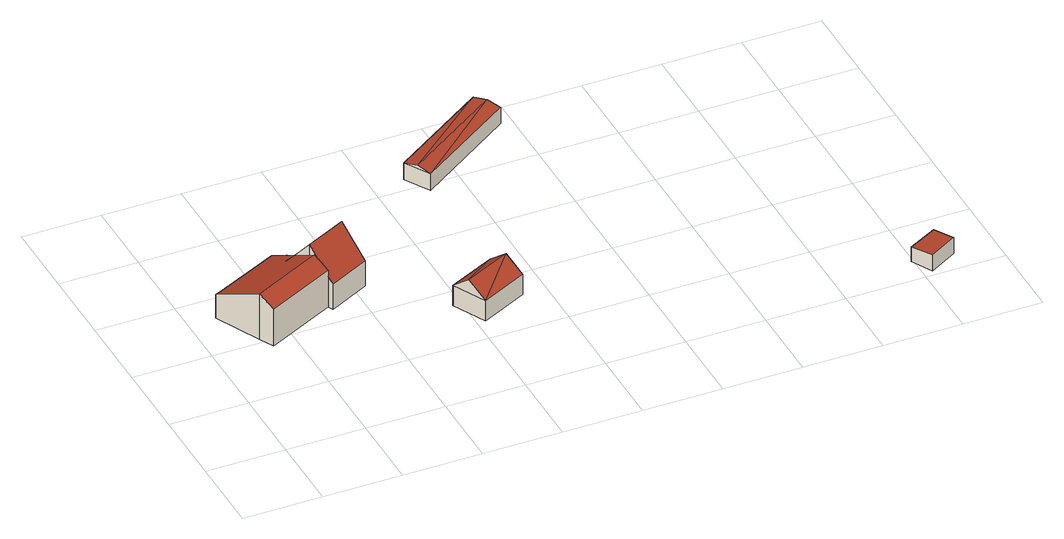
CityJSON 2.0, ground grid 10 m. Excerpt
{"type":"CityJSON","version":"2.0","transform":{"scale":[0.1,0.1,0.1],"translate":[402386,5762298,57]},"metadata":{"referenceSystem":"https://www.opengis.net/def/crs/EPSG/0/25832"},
"CityObjects":{
"building1":{"type":"Building","attributes":{"Gemeindeschluessel":"05515000","Geometrietyp2DReferenz":"3000","function":"31001_1000"},"address":[{"country":"Germany","locality":"Münster","thoroughfareNumber":"702","thoroughfareName":"Gasselstiege"}],"children":["building1-1","building1-2"]},
"building1-1":{"type":"BuildingPart","attributes":{"roofType":"3100","measuredHeight":7.46},"parents":["building1"],"geometry":[{"type":"Solid","lod":"2","boundaries":[[[[0,1,2,3]],[[4,5,1,0]],[[6,7,5,4]],[[8,9,7,6]],[[10,11,9,8]],[[12,13,11,10]],[[4,0,3,14,15,6]],[[16,12,10,8,6,15]],[[17,18,2,1,5,7,9,11,13]],[[19,16,15,20]],[[17,19,20,18]],[[13,12,16,19,17]],[[20,15,14]],[[20,14,3,2,18]]]],"semantics":{"surfaces":[{"type":"WallSurface"},{"type":"RoofSurface"},{"type":"GroundSurface"},{"type":"ClosureSurface"}],"values":[[0,0,0,0,0,0,1,1,2,0,3,3,0,3]]}}]},
"building1-2":{"type":"BuildingPart","attributes":{"roofType":"3100","measuredHeight":6.36},"parents":["building1"],"geometry":[{"type":"Solid","lod":"2","boundaries":[[[[21,22,23,24]],[[25,26,22,21]],[[27,28,26,25]],[[29,30,28,27]],[[31,1,30,29]],[[32,3,2,1,31]],[[13,12,33]],[[24,23,13,33]],[[20,14,32,31,29,27,25,21,19]],[[24,33,16,19,21]],[[22,26,28,30,1,2,18,17,13,23]],[[3,32,14]],[[18,20,19,17]],[[2,3,14,20,18]],[[12,16,33]],[[19,16,12,13,17]]]],"semantics":{"surfaces":[{"type":"WallSurface"},{"type":"RoofSurface"},{"type":"GroundSurface"},{"type":"ClosureSurface"}],"values":[[0,0,0,0,0,0,0,0,1,1,2,0,3,3,0,3]]}}]},
"building2":{"type":"Building","attributes":{"Gemeindeschluessel":"05515000","Geometrietyp2DReferenz":"3000","function":"31001_2460","roofType":"3100","measuredHeight":4.55},"geometry":[{"type":"Solid","lod":"2","boundaries":[[[[34,35,36,37]],[[38,39,35,34]],[[40,41,39,38]],[[37,36,41,40]],[[34,42,38]],[[40,43,37]],[[43,42,34]],[[34,37,43]],[[40,38,42]],[[42,43,40]],[[35,39,41,36]]]],"semantics":{"surfaces":[{"type":"WallSurface"},{"type":"RoofSurface"},{"type":"GroundSurface"}],"values":[[0,0,0,0,0,0,1,1,1,1,2]]}}]},
"building3":{"type":"Building","attributes":{"Gemeindeschluessel":"05515000","Geometrietyp2DReferenz":"3000","function":"31001_2700","roofType":"3100","measuredHeight":2.72},"geometry":[{"type":"Solid","lod":"2","boundaries":[[[[44,45,46,47]],[[48,49,45,44]],[[50,51,49,48]],[[47,46,51,50]],[[44,52,48]],[[50,53,47]],[[53,52,44]],[[44,47,53]],[[50,48,52]],[[52,53,50]],[[45,49,51,46]]]],"semantics":{"surfaces":[{"type":"WallSurface"},{"type":"RoofSurface"},{"type":"GroundSurface"}],"values":[[0,0,0,0,0,0,1,1,1,1,2]]}}]},
"building4":{"type":"Building","attributes":{"Gemeindeschluessel":"05515000","Geometrietyp2DReferenz":"3000","function":"31001_2700","roofType":"2100","measuredHeight":2.21},"geometry":[{"type":"Solid","lod":"2","boundaries":[[[[54,55,56,57]],[[58,59,55,54]],[[60,61,59,58]],[[57,56,61,60]],[[58,54,57,60]],[[55,59,61,56]]]],"semantics":{"surfaces":[{"type":"WallSurface"},{"type":"RoofSurface"},{"type":"GroundSurface"}],"values":[[0,0,0,0,1,2]]}}]}
},
"vertices":[
[109,234,83],[109,234,48],[108,234,48],[108,234,83],[160,258,83],[160,258,48],[175,227,123],[175,227,48],[190,196,83],[190,196,48],[138,170,83],[138,170,48],[135,177,91],[135,177,48],[114,222,97],[123,202,123],[128,191,109],[126,195,48],[123,202,48],[126,195,112],[123,202,108],
[38,152,112],[38,152,48],[47,134,48],[47,134,99],[10,211,81],[10,211,48],[16,213,81],[16,213,48],[99,253,81],[99,253,48],[109,234,91],[108,234,91],[135,177,99],
[330,161,67],[330,161,39],[270,132,39],[270,132,67],[351,118,67],[351,118,39],[291,89,67],[291,89,39],[340,140,85],[280,111,85],
[437,440,78],[437,440,55],[312,357,55],[312,357,78],[457,409,78],[457,409,55],[331,325,78],[331,325,55],[447,424,82],[322,341,82],
[848,29,27],[848,29,5],[835,55,5],[835,55,25],[812,8,27],[812,8,5],[798,35,25],[798,35,5]
]}
